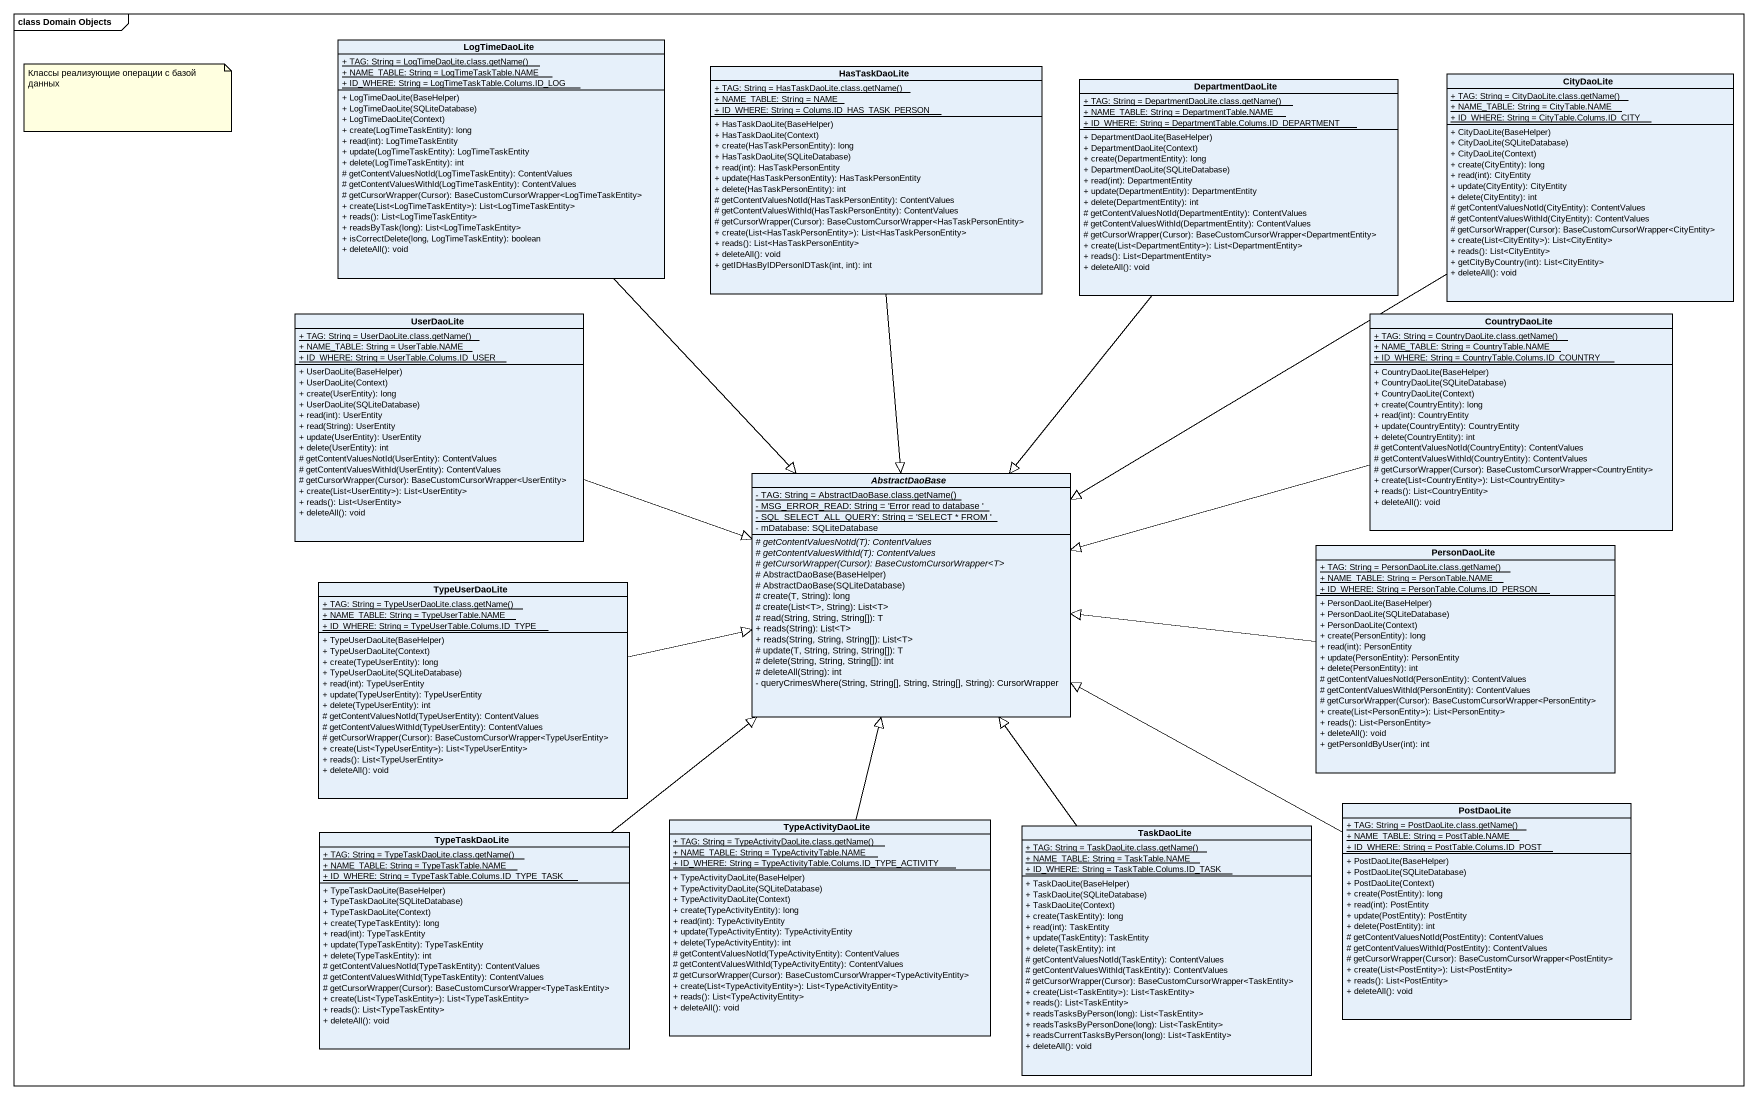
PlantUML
@startuml
mainframe class Domain Objects
hide circle
hide empty members
skinparam classAttributeIconSize 0
class LogTimeDaoLite {
  {static} {field} + TAG: String = LogTimeDaoLite.class.getName()
  {static} + NAME_TABLE: String = LogTimeTaskTable.NAME
  {static} + ID_WHERE: String = LogTimeTaskTable.Colums.ID_LOG
  + LogTimeDaoLite(BaseHelper)
  + LogTimeDaoLite(SQLiteDatabase)
  + LogTimeDaoLite(Context)
  + create(LogTimeTaskEntity): long
  + read(int): LogTimeTaskEntity
  + update(LogTimeTaskEntity): LogTimeTaskEntity
  + delete(LogTimeTaskEntity): int
  # getContentValuesNotId(LogTimeTaskEntity): ContentValues
  # getContentValuesWithId(LogTimeTaskEntity): ContentValues
  # getCursorWrapper(Cursor): BaseCustomCursorWrapper<LogTimeTaskEntity>
  + create(List<LogTimeTaskEntity>): List<LogTimeTaskEntity>
  + reads(): List<LogTimeTaskEntity>
  + readsByTask(long): List<LogTimeTaskEntity>
  + isCorrectDelete(long, LogTimeTaskEntity): boolean
  + deleteAll(): void
}
class HasTaskDaoLite {
  {static} {field} + TAG: String = HasTaskDaoLite.class.getName()
  {static} + NAME_TABLE: String = NAME
  {static} + ID_WHERE: String = Colums.ID_HAS_TASK_PERSON
  + HasTaskDaoLite(BaseHelper)
  + HasTaskDaoLite(Context)
  + create(HasTaskPersonEntity): long
  + HasTaskDaoLite(SQLiteDatabase)
  + read(int): HasTaskPersonEntity
  + update(HasTaskPersonEntity): HasTaskPersonEntity
  + delete(HasTaskPersonEntity): int
  # getContentValuesNotId(HasTaskPersonEntity): ContentValues
  # getContentValuesWithId(HasTaskPersonEntity): ContentValues
  # getCursorWrapper(Cursor): BaseCustomCursorWrapper<HasTaskPersonEntity>
  + create(List<HasTaskPersonEntity>): List<HasTaskPersonEntity>
  + reads(): List<HasTaskPersonEntity>
  + deleteAll(): void
  + getIDHasByIDPersonIDTask(int, int): int
}
class DepartmentDaoLite {
  {static} {field} + TAG: String = DepartmentDaoLite.class.getName()
  {static} + NAME_TABLE: String = DepartmentTable.NAME
  {static} + ID_WHERE: String = DepartmentTable.Colums.ID_DEPARTMENT
  + DepartmentDaoLite(BaseHelper)
  + DepartmentDaoLite(Context)
  + create(DepartmentEntity): long
  + DepartmentDaoLite(SQLiteDatabase)
  + read(int): DepartmentEntity
  + update(DepartmentEntity): DepartmentEntity
  + delete(DepartmentEntity): int
  # getContentValuesNotId(DepartmentEntity): ContentValues
  # getContentValuesWithId(DepartmentEntity): ContentValues
  # getCursorWrapper(Cursor): BaseCustomCursorWrapper<DepartmentEntity>
  + create(List<DepartmentEntity>): List<DepartmentEntity>
  + reads(): List<DepartmentEntity>
  + deleteAll(): void
}
class CityDaoLite {
  {static} {field} + TAG: String = CityDaoLite.class.getName()
  {static} + NAME_TABLE: String = CityTable.NAME
  {static} + ID_WHERE: String = CityTable.Colums.ID_CITY
  + CityDaoLite(BaseHelper)
  + CityDaoLite(SQLiteDatabase)
  + CityDaoLite(Context)
  + create(CityEntity): long
  + read(int): CityEntity
  + update(CityEntity): CityEntity
  + delete(CityEntity): int
  # getContentValuesNotId(CityEntity): ContentValues
  # getContentValuesWithId(CityEntity): ContentValues
  # getCursorWrapper(Cursor): BaseCustomCursorWrapper<CityEntity>
  + create(List<CityEntity>): List<CityEntity>
  + reads(): List<CityEntity>
  + getCityByCountry(int): List<CityEntity>
  + deleteAll(): void
}
class UserDaoLite {
  {static} {field} + TAG: String = UserDaoLite.class.getName()
  {static} + NAME_TABLE: String = UserTable.NAME
  {static} + ID_WHERE: String = UserTable.Colums.ID_USER
  + UserDaoLite(BaseHelper)
  + UserDaoLite(Context)
  + create(UserEntity): long
  + UserDaoLite(SQLiteDatabase)
  + read(int): UserEntity
  + read(String): UserEntity
  + update(UserEntity): UserEntity
  + delete(UserEntity): int
  # getContentValuesNotId(UserEntity): ContentValues
  # getContentValuesWithId(UserEntity): ContentValues
  # getCursorWrapper(Cursor): BaseCustomCursorWrapper<UserEntity>
  + create(List<UserEntity>): List<UserEntity>
  + reads(): List<UserEntity>
  + deleteAll(): void
}
class CountryDaoLite {
  {static} {field} + TAG: String = CountryDaoLite.class.getName()
  {static} + NAME_TABLE: String = CountryTable.NAME
  {static} + ID_WHERE: String = CountryTable.Colums.ID_COUNTRY
  + CountryDaoLite(BaseHelper)
  + CountryDaoLite(SQLiteDatabase)
  + CountryDaoLite(Context)
  + create(CountryEntity): long
  + read(int): CountryEntity
  + update(CountryEntity): CountryEntity
  + delete(CountryEntity): int
  # getContentValuesNotId(CountryEntity): ContentValues
  # getContentValuesWithId(CountryEntity): ContentValues
  # getCursorWrapper(Cursor): BaseCustomCursorWrapper<CountryEntity>
  + create(List<CountryEntity>): List<CountryEntity>
  + reads(): List<CountryEntity>
  + deleteAll(): void
}
abstract class AbstractDaoBase {
  {static} {field} - TAG: String = AbstractDaoBase.class.getName()
  {static} - MSG_ERROR_READ: String = 'Error read to database '
  {static} - SQL_SELECT_ALL_QUERY: String = 'SELECT * FROM '
  - mDatabase: SQLiteDatabase
  {abstract} # getContentValuesNotId(T): ContentValues
  {abstract} # getContentValuesWithId(T): ContentValues
  {abstract} # getCursorWrapper(Cursor): BaseCustomCursorWrapper<T>
  # AbstractDaoBase(BaseHelper)
  # AbstractDaoBase(SQLiteDatabase)
  # create(T, String): long
  # create(List<T>, String): List<T>
  # read(String, String, String[]): T
  + reads(String): List<T>
  + reads(String, String, String[]): List<T>
  # update(T, String, String, String[]): T
  # delete(String, String, String[]): int
  # deleteAll(String): int
  - queryCrimesWhere(String, String[], String, String[], String): CursorWrapper
}
class PersonDaoLite {
  {static} {field} + TAG: String = PersonDaoLite.class.getName()
  {static} + NAME_TABLE: String = PersonTable.NAME
  {static} + ID_WHERE: String = PersonTable.Colums.ID_PERSON
  + PersonDaoLite(BaseHelper)
  + PersonDaoLite(SQLiteDatabase)
  + PersonDaoLite(Context)
  + create(PersonEntity): long
  + read(int): PersonEntity
  + update(PersonEntity): PersonEntity
  + delete(PersonEntity): int
  # getContentValuesNotId(PersonEntity): ContentValues
  # getContentValuesWithId(PersonEntity): ContentValues
  # getCursorWrapper(Cursor): BaseCustomCursorWrapper<PersonEntity>
  + create(List<PersonEntity>): List<PersonEntity>
  + reads(): List<PersonEntity>
  + deleteAll(): void
  + getPersonIdByUser(int): int
}
class TypeUserDaoLite {
  {static} {field} + TAG: String = TypeUserDaoLite.class.getName()
  {static} + NAME_TABLE: String = TypeUserTable.NAME
  {static} + ID_WHERE: String = TypeUserTable.Colums.ID_TYPE
  + TypeUserDaoLite(BaseHelper)
  + TypeUserDaoLite(Context)
  + create(TypeUserEntity): long
  + TypeUserDaoLite(SQLiteDatabase)
  + read(int): TypeUserEntity
  + update(TypeUserEntity): TypeUserEntity
  + delete(TypeUserEntity): int
  # getContentValuesNotId(TypeUserEntity): ContentValues
  # getContentValuesWithId(TypeUserEntity): ContentValues
  # getCursorWrapper(Cursor): BaseCustomCursorWrapper<TypeUserEntity>
  + create(List<TypeUserEntity>): List<TypeUserEntity>
  + reads(): List<TypeUserEntity>
  + deleteAll(): void
}
class TypeTaskDaoLite {
  {static} {field} + TAG: String = TypeTaskDaoLite.class.getName()
  {static} + NAME_TABLE: String = TypeTaskTable.NAME
  {static} + ID_WHERE: String = TypeTaskTable.Colums.ID_TYPE_TASK
  + TypeTaskDaoLite(BaseHelper)
  + TypeTaskDaoLite(SQLiteDatabase)
  + TypeTaskDaoLite(Context)
  + create(TypeTaskEntity): long
  + read(int): TypeTaskEntity
  + update(TypeTaskEntity): TypeTaskEntity
  + delete(TypeTaskEntity): int
  # getContentValuesNotId(TypeTaskEntity): ContentValues
  # getContentValuesWithId(TypeTaskEntity): ContentValues
  # getCursorWrapper(Cursor): BaseCustomCursorWrapper<TypeTaskEntity>
  + create(List<TypeTaskEntity>): List<TypeTaskEntity>
  + reads(): List<TypeTaskEntity>
  + deleteAll(): void
}
class TypeActivityDaoLite {
  {static} {field} + TAG: String = TypeActivityDaoLite.class.getName()
  {static} + NAME_TABLE: String = TypeActivityTable.NAME
  {static} + ID_WHERE: String = TypeActivityTable.Colums.ID_TYPE_ACTIVITY
  + TypeActivityDaoLite(BaseHelper)
  + TypeActivityDaoLite(SQLiteDatabase)
  + TypeActivityDaoLite(Context)
  + create(TypeActivityEntity): long
  + read(int): TypeActivityEntity
  + update(TypeActivityEntity): TypeActivityEntity
  + delete(TypeActivityEntity): int
  # getContentValuesNotId(TypeActivityEntity): ContentValues
  # getContentValuesWithId(TypeActivityEntity): ContentValues
  # getCursorWrapper(Cursor): BaseCustomCursorWrapper<TypeActivityEntity>
  + create(List<TypeActivityEntity>): List<TypeActivityEntity>
  + reads(): List<TypeActivityEntity>
  + deleteAll(): void
}
class TaskDaoLite {
  {static} {field} + TAG: String = TaskDaoLite.class.getName()
  {static} + NAME_TABLE: String = TaskTable.NAME
  {static} + ID_WHERE: String = TaskTable.Colums.ID_TASK
  + TaskDaoLite(BaseHelper)
  + TaskDaoLite(SQLiteDatabase)
  + TaskDaoLite(Context)
  + create(TaskEntity): long
  + read(int): TaskEntity
  + update(TaskEntity): TaskEntity
  + delete(TaskEntity): int
  # getContentValuesNotId(TaskEntity): ContentValues
  # getContentValuesWithId(TaskEntity): ContentValues
  # getCursorWrapper(Cursor): BaseCustomCursorWrapper<TaskEntity>
  + create(List<TaskEntity>): List<TaskEntity>
  + reads(): List<TaskEntity>
  + readsTasksByPerson(long): List<TaskEntity>
  + readsTasksByPersonDone(long): List<TaskEntity>
  + readsCurrentTasksByPerson(long): List<TaskEntity>
  + deleteAll(): void
}
class PostDaoLite {
  {static} {field} + TAG: String = PostDaoLite.class.getName()
  {static} + NAME_TABLE: String = PostTable.NAME
  {static} + ID_WHERE: String = PostTable.Colums.ID_POST
  + PostDaoLite(BaseHelper)
  + PostDaoLite(SQLiteDatabase)
  + PostDaoLite(Context)
  + create(PostEntity): long
  + read(int): PostEntity
  + update(PostEntity): PostEntity
  + delete(PostEntity): int
  # getContentValuesNotId(PostEntity): ContentValues
  # getContentValuesWithId(PostEntity): ContentValues
  # getCursorWrapper(Cursor): BaseCustomCursorWrapper<PostEntity>
  + create(List<PostEntity>): List<PostEntity>
  + reads(): List<PostEntity>
  + deleteAll(): void
}
LogTimeDaoLite --|> AbstractDaoBase
HasTaskDaoLite --|> AbstractDaoBase
DepartmentDaoLite --|> AbstractDaoBase
CityDaoLite -left-|> AbstractDaoBase
UserDaoLite -right-|> AbstractDaoBase
CountryDaoLite -left-|> AbstractDaoBase
PersonDaoLite -left-|> AbstractDaoBase
TypeUserDaoLite -right-|> AbstractDaoBase
TypeTaskDaoLite -up-|> AbstractDaoBase
TypeActivityDaoLite -up-|> AbstractDaoBase
TaskDaoLite -up-|> AbstractDaoBase
PostDaoLite -left-|> AbstractDaoBase
note as N1
  Классы реализующие операции с базой данных
end note
@enduml
